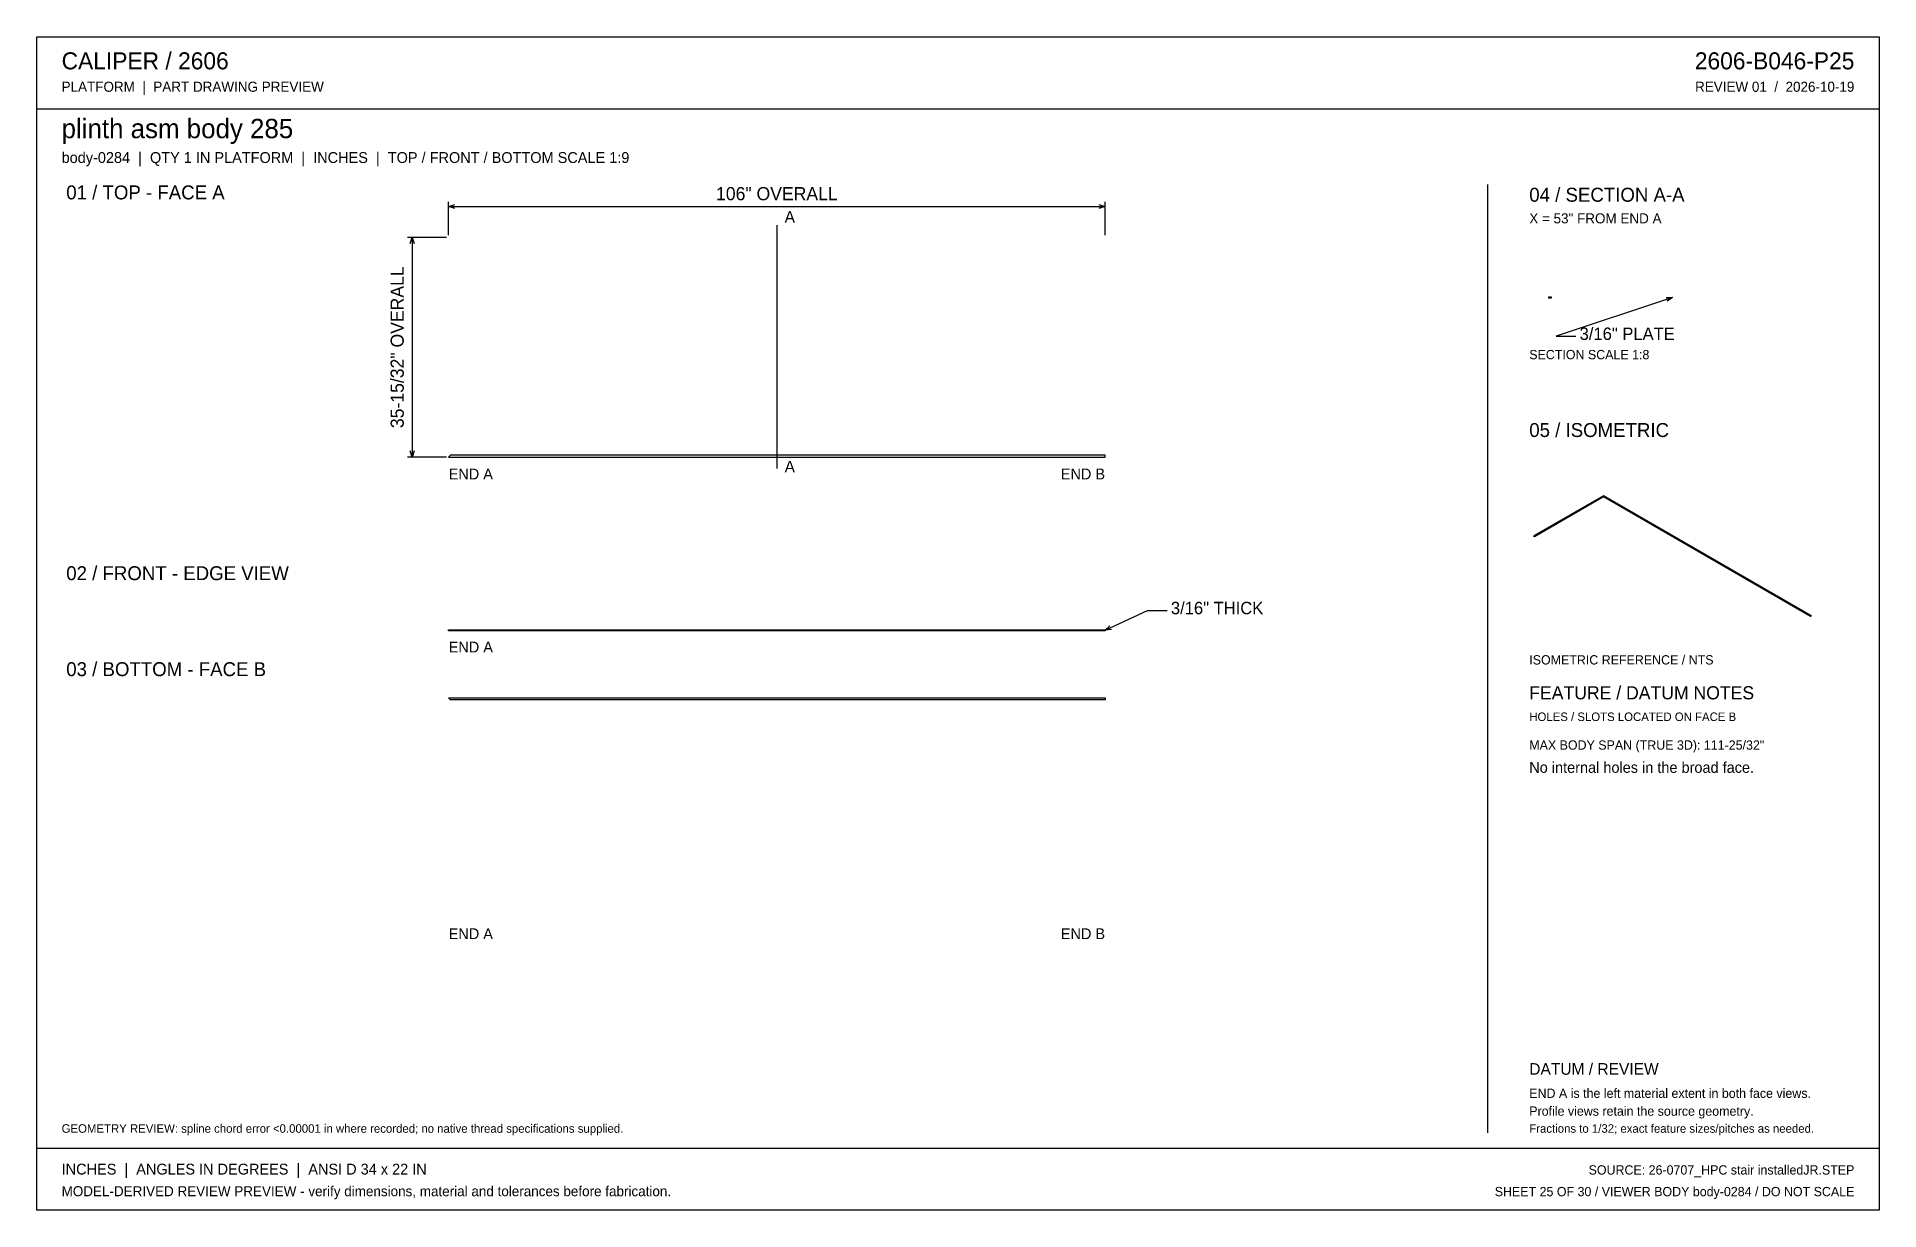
# Model space of a CAD drawing. Header units: inches. Extents: x 4 to 302, y 4 to 194.
import ezdxf
from ezdxf.enums import TextEntityAlignment as Align

# ---------------------------------------------------------------- set-up
doc = ezdxf.new("R2010")
doc.units = ezdxf.units.IN
doc.header["$MEASUREMENT"] = 0

msp = doc.modelspace()

# ---------------------------------------------------------------- linework, layer by layer
at = {"layer": 'ANNOTATION'}
for p, q in [((70.75, 161.73), (70.75, 167.11)), ((70.75, 166.36), (71.75, 166.67)), ((175.75, 166.67), (176.75, 166.36)), ((176.75, 161.73), (176.75, 167.11)), ((70.75, 166.36), (176.75, 166.36)), ((71.75, 166.04), (70.75, 166.36)), ((176.75, 166.36), (175.75, 166.04)), ((70.38, 161.36), (64.12, 161.36)), ((64.56, 160.36), (64.88, 161.36)), ((64.88, 161.36), (64.88, 125.89)), ((64.88, 161.36), (65.19, 160.36)), ((123.75, 163.36), (123.75, 124.02)), ((268.38, 151.65), (249.62, 145.43)), ((267.33, 151.63), (268.38, 151.65)), ((268.38, 151.65), (267.52, 151.04)), ((249.62, 145.43), (252.75, 145.43)), ((70.38, 125.89), (64.12, 125.89)), ((64.88, 125.89), (64.56, 126.89)), ((65.19, 126.89), (64.88, 125.89)), ((176.75, 97.91), (183.62, 101.12)), ((176.75, 97.91), (177.52, 98.62)), ((183.62, 101.12), (186.75, 101.12)), ((177.79, 98.05), (176.75, 97.91))]:
    msp.add_line(p, q, dxfattribs=at)
at = {"layer": 'OUTLINE'}
for p, q in [((4.25, 193.75), (301.75, 193.75)), ((4.25, 4.25), (4.25, 193.75)), ((301.75, 193.75), (301.75, 4.25)), ((4.25, 182.12), (301.75, 182.12)), ((238.5, 169.88), (238.5, 16.75)), ((248.43, 151.75), (248.78, 151.75)), ((248.43, 151.55), (248.43, 151.75)), ((248.78, 151.75), (248.78, 151.55)), ((248.78, 151.55), (248.43, 151.55)), ((71.06, 126.21), (70.75, 125.89)), ((70.75, 125.89), (176.75, 125.89)), ((176.75, 126.21), (71.06, 126.21)), ((176.75, 125.89), (176.75, 126.21)), ((257.22, 119.62), (246, 113.14)), ((257.22, 119.55), (246, 113.07)), ((257.22, 119.59), (246.01, 113.12)), ((257.22, 119.57), (246.01, 113.1)), ((257.22, 119.56), (246.01, 113.09)), ((257.22, 119.56), (246.01, 113.09)), ((257.22, 119.54), (246.01, 113.07)), ((257.22, 119.55), (246.05, 113.1)), ((257.22, 119.55), (246.05, 113.1)), ((257.22, 119.54), (246.05, 113.09)), ((257.22, 119.5), (246.09, 113.07)), ((257.22, 119.49), (246.09, 113.06)), ((257.22, 119.47), (246.09, 113.05)), ((257.22, 119.47), (246.09, 113.04)), ((257.22, 119.45), (246.09, 113.02)), ((257.22, 119.5), (246.1, 113.08)), ((257.22, 119.44), (246.1, 113.02)), ((290.75, 100.26), (257.22, 119.62)), ((257.22, 119.55), (257.22, 119.62)), ((257.22, 119.62), (257.22, 119.5)), ((257.22, 119.55), (257.22, 119.59)), ((290.74, 100.23), (257.22, 119.59)), ((257.22, 119.59), (257.22, 119.57)), ((290.74, 100.22), (257.22, 119.57)), ((257.22, 119.57), (257.22, 119.56)), ((290.74, 100.21), (257.22, 119.56)), ((290.74, 100.21), (257.22, 119.56)), ((257.22, 119.56), (257.22, 119.56)), ((257.22, 119.56), (257.22, 119.54)), ((290.75, 100.19), (257.22, 119.55)), ((257.22, 119.54), (257.22, 119.55)), ((257.22, 119.54), (257.22, 119.55)), ((290.7, 100.22), (257.22, 119.55)), ((290.7, 100.21), (257.22, 119.55)), ((290.7, 100.21), (257.22, 119.54)), ((290.74, 100.19), (257.22, 119.54)), ((257.22, 119.5), (257.22, 119.54)), ((290.65, 100.2), (257.22, 119.5)), ((257.22, 119.49), (257.22, 119.5)), ((257.22, 119.5), (257.22, 119.44)), ((290.66, 100.19), (257.22, 119.5)), ((257.22, 119.47), (257.22, 119.49)), ((290.66, 100.18), (257.22, 119.49)), ((290.66, 100.16), (257.22, 119.47)), ((290.66, 100.16), (257.22, 119.47)), ((257.22, 119.45), (257.22, 119.47)), ((257.22, 119.47), (257.22, 119.47)), ((290.66, 100.14), (257.22, 119.45)), ((257.22, 119.44), (257.22, 119.45)), ((290.65, 100.13), (257.22, 119.44)), ((246.1, 113.08), (246, 113.14)), ((246, 113.14), (246, 113.07)), ((246, 113.07), (246.01, 113.07)), ((246.01, 113.1), (246.01, 113.12)), ((246.01, 113.12), (246.05, 113.1)), ((246.01, 113.09), (246.01, 113.1)), ((246.01, 113.09), (246.01, 113.09)), ((246.01, 113.07), (246.01, 113.09)), ((246.05, 113.1), (246.05, 113.1)), ((246.05, 113.1), (246.05, 113.09)), ((246.05, 113.09), (246.09, 113.07)), ((246.09, 113.07), (246.09, 113.06)), ((246.09, 113.06), (246.09, 113.04)), ((246.1, 113.02), (246.1, 113.08)), ((246.09, 113.05), (246.09, 113.02)), ((246.09, 113.04), (246.09, 113.05)), ((246.09, 113.02), (246.1, 113.02)), ((290.65, 100.2), (290.75, 100.26)), ((290.65, 100.13), (290.65, 100.2)), ((290.66, 100.14), (290.65, 100.13)), ((290.7, 100.21), (290.66, 100.19)), ((290.66, 100.19), (290.66, 100.18)), ((290.66, 100.18), (290.66, 100.16)), ((290.66, 100.16), (290.66, 100.14)), ((290.66, 100.16), (290.66, 100.16)), ((290.74, 100.23), (290.7, 100.21)), ((290.7, 100.22), (290.7, 100.21)), ((290.7, 100.21), (290.7, 100.22)), ((290.74, 100.22), (290.74, 100.23)), ((290.74, 100.21), (290.74, 100.22)), ((290.74, 100.19), (290.74, 100.21)), ((290.74, 100.21), (290.74, 100.21)), ((290.75, 100.19), (290.74, 100.19)), ((290.75, 100.26), (290.75, 100.19)), ((70.75, 98), (176.75, 98)), ((70.75, 97.82), (70.75, 98)), ((176.75, 97.82), (70.75, 97.82)), ((176.75, 98), (176.75, 97.82)), ((70.75, 86.98), (176.75, 86.98)), ((71.06, 86.67), (70.75, 86.98)), ((176.75, 86.67), (71.06, 86.67)), ((176.75, 86.98), (176.75, 86.67)), ((4.25, 14.25), (301.75, 14.25)), ((301.75, 4.25), (4.25, 4.25))]:
    msp.add_line(p, q, dxfattribs=at)

# ---------------------------------------------------------------- texts
at = {"layer": 'ANNOTATION'}
for s, height, p in [('CALIPER / 2606', 2.75, (8.25, 188.5)), ('PLATFORM  |  PART DRAWING PREVIEW', 1.625, (8.25, 184.88)), ('plinth asm body 285', 3.125, (8.25, 177.38)), ('body-0284  |  QTY 1 IN PLATFORM  |  INCHES  |  TOP / FRONT / BOTTOM SCALE 1:9', 1.75, (8.25, 173.38)), ('01 / TOP - FACE A', 2.25, (9, 167.5)), ('04 / SECTION A-A', 2.25, (245.25, 167.12)), ('A', 1.88, (125, 163.73)), ('X = 53" FROM END A', 1.625, (245.25, 163.62)), ('3/16" PLATE', 2, (253.38, 144.8)), ('SECTION SCALE 1:8', 1.5, (245.25, 141.68)), ('05 / ISOMETRIC', 2.25, (245.25, 129.12)), ('A', 1.88, (125, 123.39)), ('END A', 1.75, (70.75, 122.27)), ('02 / FRONT - EDGE VIEW', 2.25, (9, 106)), ('3/16" THICK', 2, (187.38, 100.5)), ('END A', 1.75, (70.75, 94.32)), ('03 / BOTTOM - FACE B', 2.25, (9, 90.5)), ('ISOMETRIC REFERENCE / NTS', 1.5, (245.25, 92.38)), ('FEATURE / DATUM NOTES', 2.125, (245.25, 86.75)), ('HOLES / SLOTS LOCATED ON FACE B', 1.375, (245.25, 83.25)), ('MAX BODY SPAN (TRUE 3D): 111-25/32"', 1.5, (245.25, 78.62)), ('No internal holes in the broad face.', 1.75, (245.25, 74.88)), ('END A', 1.75, (70.75, 48.02)), ('DATUM / REVIEW', 1.875, (245.25, 26.12)), ('END A is the left material extent in both face views.', 1.5, (245.25, 22.38)), ('Profile views retain the source geometry.', 1.5, (245.25, 19.5)), ('GEOMETRY REVIEW: spline chord error <0.00001 in where recorded; no native thread specifications supplied.', 1.375, (8.25, 16.75)), ('Fractions to 1/32; exact feature sizes/pitches as needed.', 1.375, (245.25, 16.75)), ('INCHES  |  ANGLES IN DEGREES  |  ANSI D 34 x 22 IN', 1.75, (8.25, 10)), ('MODEL-DERIVED REVIEW PREVIEW - verify dimensions, material and tolerances before fabrication.', 1.625, (8.25, 6.5))]:
    msp.add_text(s, height=height, dxfattribs=at).set_placement(p)
for s, height, p in [('2606-B046-P25', 2.75, (297.75, 188.5)), ('REVIEW 01  /  2026-10-19', 1.625, (297.75, 184.88)), ('END B', 1.75, (176.75, 122.27)), ('END B', 1.75, (176.75, 48.02)), ('SOURCE: 26-0707_HPC stair installedJR.STEP', 1.5, (297.75, 10)), ('SHEET 25 OF 30 / VIEWER BODY body-0284 / DO NOT SCALE', 1.5, (297.75, 6.5))]:
    msp.add_text(s, height=height, dxfattribs=at).set_placement(p, align=Align.RIGHT)
msp.add_text('106" OVERALL', height=2.125, dxfattribs=at).set_placement((123.75, 167.36), align=Align.CENTER)
msp.add_text('35-15/32" OVERALL', height=2.125, rotation=90, dxfattribs=at).set_placement((63.5, 143.62), align=Align.CENTER)

doc.saveas('drawing.dxf')
